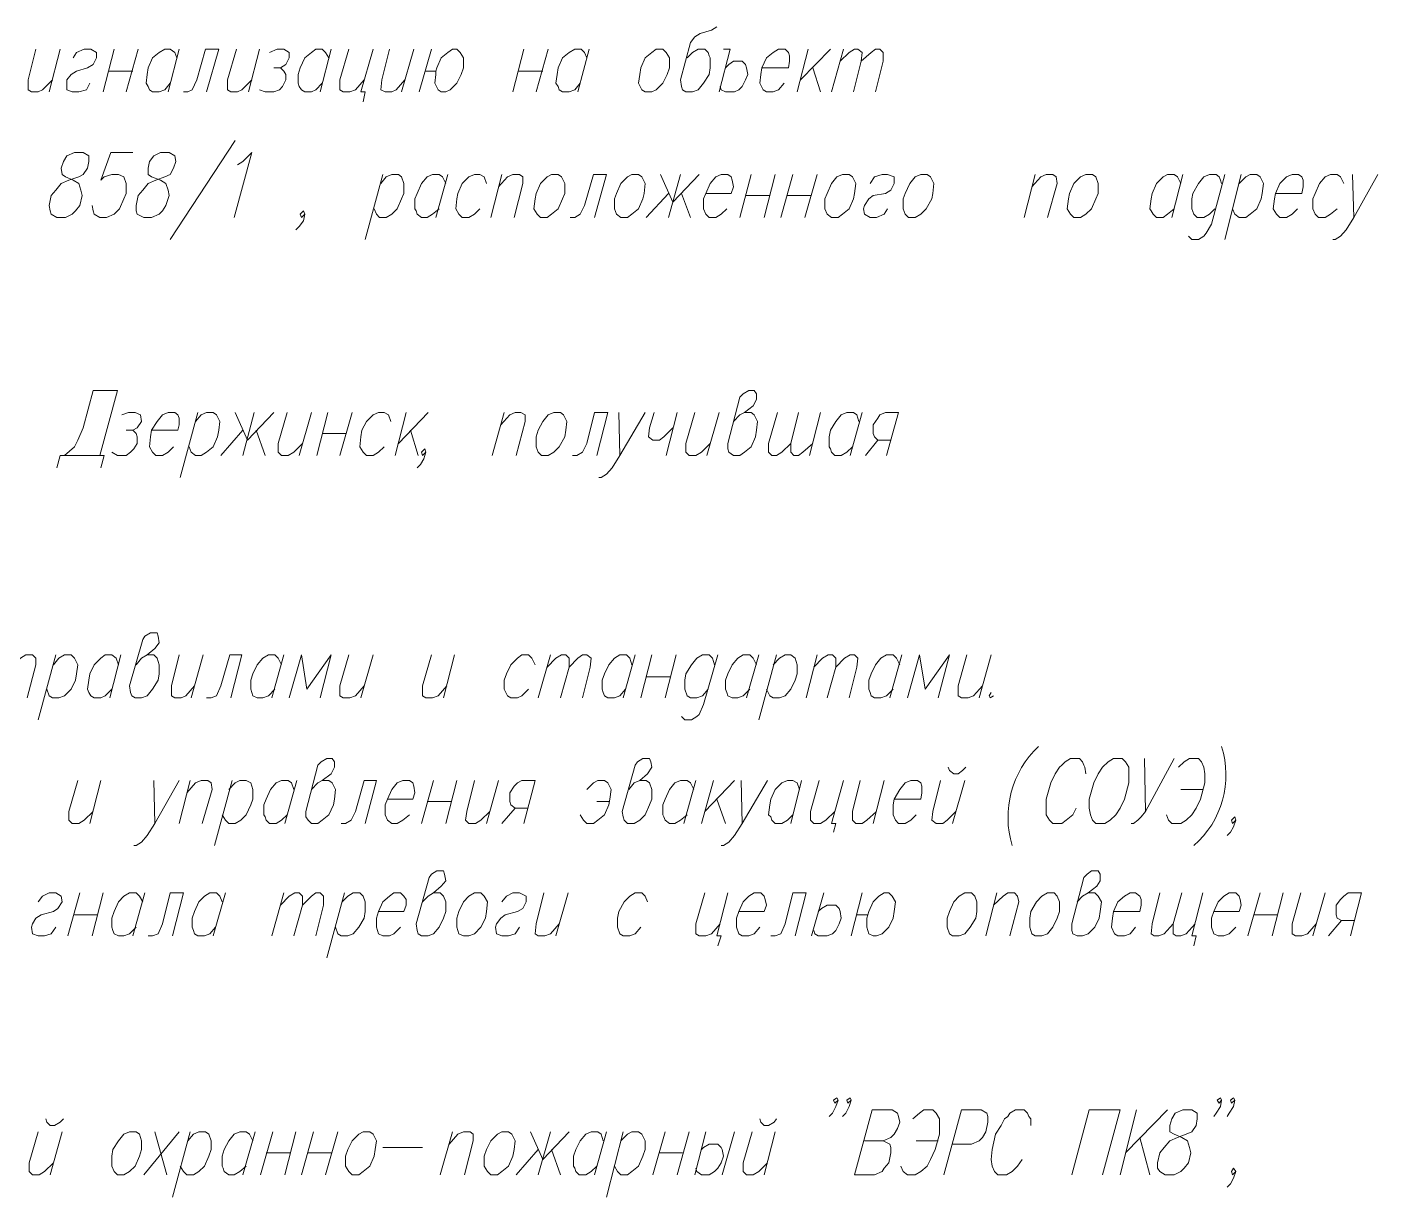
# Model space of a CAD drawing. Header units: millimetres. Extents: x 2185 to 4647, y 1259 to 2456.
# Drawn here: x 4070.16 to 4096.11, y 2384.7 to 2407.18 of the extents above; entities that cross this region are included whole.
import ezdxf

# ---------------------------------------------------------------- set-up
doc = ezdxf.new("R2010")
doc.units = ezdxf.units.MM
doc.layers.add('PDF _текст', color=7, linetype='Continuous')

msp = doc.modelspace()

# ---------------------------------------------------------------- linework, layer by layer
at = {"layer": 'PDF _текст', "lineweight": 20}
for points in [[(4083.409, 2407.178), (4083.304, 2407.114), (4083.092, 2407.051), (4082.986, 2406.987), (4082.901, 2406.881), (4082.711, 2406.162), (4082.732, 2406.035), (4082.753, 2405.971), (4082.817, 2405.929), (4082.944, 2405.929), (4083.05, 2405.971), (4083.155, 2406.098), (4083.261, 2406.267), (4083.282, 2406.394), (4083.282, 2406.585), (4083.261, 2406.627), (4083.24, 2406.691), (4083.177, 2406.754), (4083.05, 2406.754), (4082.944, 2406.691), (4082.838, 2406.585)], [(4070.328, 2406.754), (4070.179, 2406.162), (4070.179, 2405.971), (4070.243, 2405.929), (4070.37, 2405.929), (4070.455, 2405.971), (4070.645, 2406.162)], [(4070.793, 2406.754), (4070.582, 2405.929)], [(4071.047, 2406.585), (4071.111, 2406.691), (4071.259, 2406.754), (4071.386, 2406.754), (4071.492, 2406.691), (4071.492, 2406.585), (4071.428, 2406.458), (4071.323, 2406.394), (4071.111, 2406.331), (4071.005, 2406.267), (4070.92, 2406.162), (4070.92, 2406.098), (4070.92, 2405.971), (4071.026, 2405.929), (4071.153, 2405.929), (4071.301, 2405.971), (4071.365, 2406.098)], [(4071.831, 2406.754), (4071.619, 2405.929)], [(4072.296, 2406.754), (4072.063, 2405.929)], [(4072.91, 2406.098), (4072.804, 2405.971), (4072.698, 2405.929), (4072.571, 2405.929), (4072.508, 2405.971), (4072.487, 2406.035), (4072.444, 2406.098), (4072.466, 2406.267), (4072.487, 2406.394), (4072.571, 2406.585), (4072.698, 2406.691), (4072.804, 2406.754), (4072.91, 2406.754), (4072.995, 2406.691), (4073.037, 2406.585)], [(4073.079, 2406.754), (4072.868, 2405.929)], [(4073.609, 2405.929), (4073.841, 2406.754), (4073.587, 2406.754), (4073.418, 2406.162), (4073.333, 2405.971), (4073.249, 2405.929), (4073.164, 2405.929)], [(4074.18, 2406.754), (4074.011, 2406.162), (4074.011, 2405.971), (4074.074, 2405.929), (4074.201, 2405.929), (4074.286, 2405.971), (4074.477, 2406.162)], [(4074.625, 2406.754), (4074.413, 2405.929)], [(4074.815, 2406.691), (4074.963, 2406.754), (4075.09, 2406.754), (4075.196, 2406.691), (4075.196, 2406.585), (4075.133, 2406.458), (4075.027, 2406.394), (4074.9, 2406.394)], [(4075.831, 2406.098), (4075.704, 2405.971), (4075.62, 2405.929), (4075.493, 2405.929), (4075.429, 2405.971), (4075.387, 2406.035), (4075.366, 2406.098), (4075.366, 2406.267), (4075.408, 2406.394), (4075.493, 2406.585), (4075.62, 2406.691), (4075.704, 2406.754), (4075.831, 2406.754), (4075.895, 2406.691), (4075.958, 2406.585)], [(4076.001, 2406.754), (4075.789, 2405.929)], [(4076.339, 2406.754), (4076.17, 2406.162), (4076.17, 2405.971), (4076.233, 2405.929), (4076.36, 2405.929), (4076.466, 2405.971), (4076.636, 2406.162)], [(4076.805, 2406.754), (4076.572, 2405.929), (4076.657, 2405.929), (4076.615, 2405.738)], [(4077.123, 2406.754), (4076.974, 2406.162), (4076.953, 2405.971), (4077.038, 2405.929), (4077.165, 2405.929), (4077.25, 2405.971), (4077.419, 2406.162)], [(4077.588, 2406.754), (4077.355, 2405.929)], [(4077.927, 2406.754), (4077.694, 2405.929)], [(4077.8, 2406.331), (4078.012, 2406.331), (4078.033, 2406.394), (4078.117, 2406.585), (4078.244, 2406.691), (4078.329, 2406.754), (4078.414, 2406.754), (4078.477, 2406.691), (4078.541, 2406.585), (4078.541, 2406.394), (4078.498, 2406.267), (4078.414, 2406.098), (4078.287, 2405.971), (4078.202, 2405.929), (4078.117, 2405.929), (4078.054, 2405.971), (4077.99, 2406.098), (4078.012, 2406.267), (4078.012, 2406.331)], [(4079.705, 2406.754), (4079.493, 2405.929)], [(4080.171, 2406.754), (4079.938, 2405.929)], [(4080.785, 2406.098), (4080.679, 2405.971), (4080.573, 2405.929), (4080.446, 2405.929), (4080.382, 2405.971), (4080.361, 2406.035), (4080.319, 2406.098), (4080.34, 2406.267), (4080.361, 2406.394), (4080.446, 2406.585), (4080.573, 2406.691), (4080.679, 2406.754), (4080.806, 2406.754), (4080.869, 2406.691), (4080.912, 2406.585)], [(4080.954, 2406.754), (4080.742, 2405.929)], [(4083.536, 2406.754), (4083.663, 2406.754), (4083.452, 2405.929)], [(4084.277, 2406.394), (4084.785, 2406.394), (4084.807, 2406.521), (4084.807, 2406.627), (4084.785, 2406.691), (4084.722, 2406.754), (4084.595, 2406.754), (4084.489, 2406.691), (4084.362, 2406.585), (4084.277, 2406.394), (4084.256, 2406.267), (4084.235, 2406.098), (4084.298, 2405.971), (4084.362, 2405.929), (4084.489, 2405.929), (4084.595, 2405.971), (4084.701, 2406.098)], [(4085.166, 2406.754), (4084.955, 2405.929)], [(4085.59, 2406.754), (4085.018, 2406.162)], [(4085.844, 2406.754), (4085.611, 2405.929)], [(4085.78, 2406.521), (4085.95, 2406.691), (4086.055, 2406.754), (4086.119, 2406.754), (4086.204, 2406.691), (4086.182, 2406.521), (4086.034, 2405.929)], [(4086.182, 2406.521), (4086.373, 2406.691), (4086.458, 2406.754), (4086.542, 2406.754), (4086.606, 2406.691), (4086.606, 2406.521), (4086.458, 2405.929)], [(4071.725, 2406.331), (4072.19, 2406.331)], [(4075.027, 2406.394), (4075.09, 2406.331), (4075.133, 2406.267), (4075.133, 2406.162), (4075.069, 2406.035), (4075.006, 2405.971), (4074.9, 2405.929), (4074.731, 2405.929), (4074.625, 2405.971)], [(4079.599, 2406.331), (4080.065, 2406.331)], [(4083.579, 2406.394), (4083.642, 2406.458), (4083.727, 2406.521), (4083.854, 2406.521), (4083.896, 2406.521), (4083.96, 2406.458), (4083.981, 2406.394), (4084.002, 2406.267), (4083.96, 2406.162), (4083.896, 2406.035), (4083.833, 2405.971), (4083.748, 2405.929), (4083.579, 2405.929), (4083.494, 2405.971), (4083.473, 2406.035)], [(4085.251, 2406.394), (4085.399, 2405.929)], [(4074.159, 2404.997), (4072.91, 2403.092)], [(4072.19, 2404.765), (4071.767, 2404.765), (4071.577, 2404.235), (4071.64, 2404.299), (4071.788, 2404.341), (4071.915, 2404.341), (4072.021, 2404.299), (4072.063, 2404.172), (4072.063, 2403.981), (4072.021, 2403.875), (4071.936, 2403.685), (4071.831, 2403.579), (4071.682, 2403.516), (4071.555, 2403.516), (4071.45, 2403.579), (4071.428, 2403.643), (4071.407, 2403.748)], [(4074.201, 2404.532), (4074.307, 2404.595), (4074.477, 2404.765), (4074.138, 2403.516)], [(4076.996, 2404.341), (4076.657, 2403.092)], [(4076.953, 2404.172), (4077.059, 2404.299), (4077.165, 2404.341), (4077.292, 2404.341), (4077.355, 2404.299), (4077.398, 2404.172), (4077.398, 2403.981), (4077.355, 2403.875), (4077.271, 2403.685), (4077.165, 2403.579), (4077.059, 2403.516), (4076.932, 2403.516), (4076.869, 2403.579), (4076.826, 2403.685)], [(4078.075, 2403.685), (4077.948, 2403.579), (4077.842, 2403.516), (4077.736, 2403.516), (4077.652, 2403.579), (4077.631, 2403.643), (4077.609, 2403.685), (4077.609, 2403.875), (4077.652, 2403.981), (4077.736, 2404.172), (4077.842, 2404.299), (4077.948, 2404.341), (4078.075, 2404.341), (4078.139, 2404.299), (4078.202, 2404.172)], [(4078.244, 2404.341), (4078.012, 2403.516)], [(4078.985, 2404.172), (4078.943, 2404.299), (4078.858, 2404.341), (4078.752, 2404.341), (4078.647, 2404.299), (4078.52, 2404.172), (4078.435, 2403.981), (4078.414, 2403.875), (4078.393, 2403.685), (4078.456, 2403.579), (4078.52, 2403.516), (4078.647, 2403.516), (4078.752, 2403.579), (4078.858, 2403.685)], [(4079.282, 2404.341), (4079.07, 2403.516)], [(4079.218, 2404.108), (4079.388, 2404.299), (4079.493, 2404.341), (4079.62, 2404.341), (4079.684, 2404.299), (4079.684, 2404.172), (4079.515, 2403.516)], [(4081.06, 2403.516), (4081.293, 2404.341), (4081.039, 2404.341), (4080.869, 2403.748), (4080.785, 2403.579), (4080.679, 2403.516), (4080.594, 2403.516)], [(4083.071, 2404.341), (4082.563, 2403.812), (4082.33, 2404.341)], [(4082.711, 2404.341), (4082.478, 2403.516)], [(4083.198, 2403.981), (4083.685, 2403.981), (4083.727, 2404.108), (4083.706, 2404.235), (4083.685, 2404.299), (4083.621, 2404.341), (4083.494, 2404.341), (4083.388, 2404.299), (4083.282, 2404.172), (4083.198, 2403.981), (4083.155, 2403.875), (4083.155, 2403.685), (4083.198, 2403.579), (4083.261, 2403.516), (4083.388, 2403.516), (4083.494, 2403.579), (4083.6, 2403.685)], [(4084.066, 2404.341), (4083.854, 2403.516)], [(4084.531, 2404.341), (4084.32, 2403.516)], [(4084.87, 2404.341), (4084.637, 2403.516)], [(4085.336, 2404.341), (4085.103, 2403.516)], [(4086.352, 2404.172), (4086.436, 2404.299), (4086.585, 2404.341), (4086.69, 2404.341), (4086.817, 2404.299), (4086.817, 2404.172), (4086.754, 2404.045), (4086.648, 2403.981), (4086.415, 2403.939), (4086.331, 2403.875), (4086.246, 2403.748), (4086.225, 2403.685), (4086.246, 2403.579), (4086.352, 2403.516), (4086.479, 2403.516), (4086.627, 2403.579), (4086.69, 2403.685)], [(4089.527, 2404.341), (4089.315, 2403.516)], [(4089.463, 2404.108), (4089.633, 2404.299), (4089.739, 2404.341), (4089.866, 2404.341), (4089.929, 2404.299), (4089.95, 2404.172), (4089.76, 2403.516)], [(4092.194, 2403.685), (4092.067, 2403.579), (4091.982, 2403.516), (4091.855, 2403.516), (4091.792, 2403.579), (4091.75, 2403.643), (4091.728, 2403.685), (4091.75, 2403.875), (4091.771, 2403.981), (4091.855, 2404.172), (4091.982, 2404.299), (4092.067, 2404.341), (4092.194, 2404.341), (4092.258, 2404.299), (4092.321, 2404.172)], [(4092.363, 2404.341), (4092.152, 2403.516)], [(4093.168, 2404.341), (4092.914, 2403.389), (4092.808, 2403.219), (4092.766, 2403.156), (4092.66, 2403.092), (4092.533, 2403.092), (4092.469, 2403.156)], [(4093.104, 2404.172), (4093.083, 2404.235), (4093.062, 2404.299), (4092.999, 2404.341), (4092.872, 2404.341), (4092.766, 2404.299), (4092.66, 2404.172), (4092.554, 2403.981), (4092.533, 2403.875), (4092.533, 2403.685), (4092.575, 2403.579), (4092.639, 2403.516), (4092.766, 2403.516), (4092.872, 2403.579), (4092.977, 2403.685)], [(4093.485, 2404.341), (4093.168, 2403.092)], [(4093.443, 2404.172), (4093.57, 2404.299), (4093.655, 2404.341), (4093.782, 2404.341), (4093.845, 2404.299), (4093.909, 2404.172), (4093.888, 2403.981), (4093.866, 2403.875), (4093.782, 2403.685), (4093.655, 2403.579), (4093.57, 2403.516), (4093.443, 2403.516), (4093.358, 2403.579), (4093.316, 2403.685)], [(4094.142, 2403.981), (4094.65, 2403.981), (4094.671, 2404.108), (4094.671, 2404.235), (4094.65, 2404.299), (4094.586, 2404.341), (4094.459, 2404.341), (4094.353, 2404.299), (4094.226, 2404.172), (4094.142, 2403.981), (4094.12, 2403.875), (4094.099, 2403.685), (4094.163, 2403.579), (4094.226, 2403.516), (4094.353, 2403.516), (4094.459, 2403.579), (4094.565, 2403.685)], [(4095.454, 2404.172), (4095.391, 2404.299), (4095.327, 2404.341), (4095.2, 2404.341), (4095.094, 2404.299), (4094.988, 2404.172), (4094.904, 2403.981), (4094.861, 2403.875), (4094.861, 2403.685), (4094.904, 2403.579), (4094.967, 2403.516), (4095.094, 2403.516), (4095.2, 2403.579), (4095.327, 2403.685)], [(4095.623, 2404.341), (4095.645, 2403.516), (4096.11, 2404.341)], [(4082.055, 2403.516), (4082.478, 2403.981)], [(4082.732, 2403.981), (4082.901, 2403.516)], [(4083.96, 2403.939), (4084.425, 2403.939)], [(4084.764, 2403.939), (4085.209, 2403.939)], [(4075.493, 2403.579), (4075.429, 2403.516), (4075.408, 2403.579), (4075.471, 2403.643), (4075.493, 2403.579), (4075.471, 2403.452), (4075.387, 2403.346), (4075.323, 2403.283)], [(4095.645, 2403.516), (4095.496, 2403.283), (4095.391, 2403.156), (4095.285, 2403.092), (4095.242, 2403.092)], [(4070.878, 2398.943), (4071.068, 2399.113), (4071.132, 2399.24), (4071.238, 2399.473), (4071.428, 2400.192), (4071.894, 2400.192), (4071.555, 2398.943)], [(4083.727, 2399.6), (4083.854, 2399.727), (4083.939, 2399.769), (4084.108, 2399.896), (4084.171, 2400.023), (4084.171, 2400.129), (4084.129, 2400.192), (4084.023, 2400.192), (4083.917, 2400.129), (4083.854, 2400.065), (4083.621, 2399.176), (4083.621, 2399.07), (4083.642, 2399.007), (4083.727, 2398.943), (4083.854, 2398.943), (4083.939, 2399.007), (4084.066, 2399.113), (4084.15, 2399.303), (4084.171, 2399.43), (4084.193, 2399.6), (4084.129, 2399.727), (4084.066, 2399.769), (4083.939, 2399.769)], [(4071.979, 2399.727), (4072.106, 2399.769), (4072.233, 2399.769), (4072.339, 2399.727), (4072.36, 2399.6), (4072.275, 2399.473), (4072.19, 2399.43), (4072.063, 2399.43)], [(4072.55, 2399.43), (4073.058, 2399.43), (4073.079, 2399.536), (4073.079, 2399.663), (4073.058, 2399.727), (4072.995, 2399.769), (4072.868, 2399.769), (4072.762, 2399.727), (4072.656, 2399.6), (4072.55, 2399.43), (4072.529, 2399.303), (4072.508, 2399.113), (4072.571, 2399.007), (4072.635, 2398.943), (4072.762, 2398.943), (4072.868, 2399.007), (4072.974, 2399.113)], [(4073.439, 2399.769), (4073.101, 2398.52)], [(4073.397, 2399.6), (4073.503, 2399.727), (4073.609, 2399.769), (4073.736, 2399.769), (4073.799, 2399.727), (4073.863, 2399.6), (4073.841, 2399.43), (4073.82, 2399.303), (4073.736, 2399.113), (4073.609, 2399.007), (4073.503, 2398.943), (4073.397, 2398.943), (4073.312, 2399.007), (4073.27, 2399.113)], [(4074.9, 2399.769), (4074.392, 2399.24), (4074.159, 2399.769)], [(4074.519, 2399.769), (4074.307, 2398.943)], [(4075.154, 2399.769), (4074.985, 2399.176), (4074.985, 2399.007), (4075.048, 2398.943), (4075.175, 2398.943), (4075.281, 2399.007), (4075.45, 2399.176)], [(4075.62, 2399.769), (4075.387, 2398.943)], [(4075.937, 2399.769), (4075.725, 2398.943)], [(4076.403, 2399.769), (4076.17, 2398.943)], [(4077.144, 2399.6), (4077.101, 2399.727), (4077.017, 2399.769), (4076.911, 2399.769), (4076.805, 2399.727), (4076.678, 2399.6), (4076.593, 2399.43), (4076.572, 2399.303), (4076.551, 2399.113), (4076.615, 2399.007), (4076.678, 2398.943), (4076.805, 2398.943), (4076.911, 2399.007), (4077.017, 2399.113)], [(4077.44, 2399.769), (4077.228, 2398.943)], [(4077.863, 2399.769), (4077.292, 2399.176)], [(4079.324, 2399.769), (4079.091, 2398.943)], [(4079.261, 2399.536), (4079.43, 2399.727), (4079.536, 2399.769), (4079.642, 2399.769), (4079.726, 2399.727), (4079.726, 2399.6), (4079.557, 2398.943)], [(4081.102, 2398.943), (4081.314, 2399.769), (4081.06, 2399.769), (4080.912, 2399.176), (4080.827, 2399.007), (4080.721, 2398.943), (4080.636, 2398.943)], [(4081.525, 2399.769), (4081.547, 2398.943), (4082.034, 2399.769)], [(4082.203, 2399.769), (4082.118, 2399.473), (4082.097, 2399.303), (4082.182, 2399.24), (4082.309, 2399.24), (4082.393, 2399.303), (4082.563, 2399.473)], [(4082.647, 2399.769), (4082.436, 2398.943)], [(4082.986, 2399.769), (4082.817, 2399.176), (4082.817, 2399.007), (4082.88, 2398.943), (4083.007, 2398.943), (4083.113, 2399.007), (4083.282, 2399.176)], [(4083.452, 2399.769), (4083.219, 2398.943)], [(4084.828, 2399.176), (4084.658, 2399.007), (4084.553, 2398.943), (4084.468, 2398.943), (4084.404, 2399.007), (4084.404, 2399.176), (4084.574, 2399.769)], [(4085.251, 2399.176), (4085.061, 2399.007), (4084.976, 2398.943), (4084.891, 2398.943), (4084.828, 2399.007), (4084.828, 2399.176), (4084.976, 2399.769)], [(4085.188, 2398.943), (4085.399, 2399.769)], [(4086.013, 2399.113), (4085.907, 2399.007), (4085.801, 2398.943), (4085.674, 2398.943), (4085.611, 2399.007), (4085.59, 2399.07), (4085.569, 2399.113), (4085.569, 2399.303), (4085.59, 2399.43), (4085.696, 2399.6), (4085.801, 2399.727), (4085.907, 2399.769), (4086.034, 2399.769), (4086.098, 2399.727), (4086.14, 2399.6)], [(4086.204, 2399.769), (4085.971, 2398.943)], [(4086.669, 2398.943), (4086.902, 2399.769), (4086.648, 2399.769), (4086.542, 2399.727), (4086.5, 2399.663), (4086.415, 2399.536), (4086.415, 2399.473), (4086.415, 2399.367), (4086.436, 2399.303), (4086.5, 2399.24), (4086.754, 2399.24)], [(4072.19, 2399.43), (4072.254, 2399.367), (4072.275, 2399.303), (4072.275, 2399.176), (4072.212, 2399.07), (4072.148, 2399.007), (4072.063, 2398.943), (4071.894, 2398.943), (4071.788, 2399.007)], [(4073.884, 2398.943), (4074.307, 2399.43)], [(4074.561, 2399.43), (4074.731, 2398.943)], [(4075.831, 2399.367), (4076.297, 2399.367)], [(4077.525, 2399.43), (4077.673, 2398.943)], [(4077.821, 2399.007), (4077.758, 2398.943), (4077.736, 2399.007), (4077.8, 2399.07), (4077.821, 2399.007), (4077.779, 2398.88), (4077.715, 2398.774), (4077.652, 2398.71)], [(4086.267, 2398.943), (4086.5, 2399.24)], [(4071.577, 2398.71), (4071.64, 2398.943), (4070.793, 2398.943), (4070.73, 2398.71)], [(4081.547, 2398.943), (4081.398, 2398.71), (4081.293, 2398.583), (4081.187, 2398.52), (4081.144, 2398.52)], [(4072.254, 2394.921), (4072.36, 2395.048), (4072.466, 2395.112), (4072.614, 2395.239), (4072.698, 2395.345), (4072.677, 2395.472), (4072.656, 2395.535), (4072.529, 2395.535), (4072.423, 2395.472), (4072.381, 2395.408), (4072.127, 2394.519), (4072.148, 2394.392), (4072.169, 2394.329), (4072.233, 2394.286), (4072.36, 2394.286), (4072.466, 2394.329), (4072.571, 2394.456), (4072.677, 2394.625), (4072.698, 2394.752), (4072.698, 2394.921), (4072.656, 2395.048), (4072.593, 2395.112), (4072.466, 2395.112)], [(4069.862, 2394.879), (4070.031, 2395.048), (4070.137, 2395.112), (4070.264, 2395.112), (4070.328, 2395.048), (4070.328, 2394.921), (4070.158, 2394.286)], [(4070.709, 2395.112), (4070.37, 2393.863)], [(4070.666, 2394.921), (4070.772, 2395.048), (4070.878, 2395.112), (4071.005, 2395.112), (4071.068, 2395.048), (4071.132, 2394.921), (4071.111, 2394.752), (4071.09, 2394.625), (4071.005, 2394.456), (4070.878, 2394.329), (4070.772, 2394.286), (4070.645, 2394.286), (4070.582, 2394.329), (4070.539, 2394.456)], [(4071.788, 2394.456), (4071.661, 2394.329), (4071.577, 2394.286), (4071.45, 2394.286), (4071.386, 2394.329), (4071.344, 2394.392), (4071.323, 2394.456), (4071.344, 2394.625), (4071.365, 2394.752), (4071.45, 2394.921), (4071.577, 2395.048), (4071.661, 2395.112), (4071.788, 2395.112), (4071.873, 2395.048), (4071.915, 2394.921)], [(4071.958, 2395.112), (4071.746, 2394.286)], [(4073.079, 2395.112), (4072.931, 2394.519), (4072.931, 2394.329), (4072.995, 2394.286), (4073.122, 2394.286), (4073.206, 2394.329), (4073.376, 2394.519)], [(4073.545, 2395.112), (4073.312, 2394.286)], [(4074.074, 2394.286), (4074.286, 2395.112), (4074.053, 2395.112), (4073.884, 2394.519), (4073.799, 2394.329), (4073.693, 2394.286), (4073.609, 2394.286)], [(4074.921, 2394.456), (4074.794, 2394.329), (4074.688, 2394.286), (4074.582, 2394.286), (4074.498, 2394.329), (4074.477, 2394.392), (4074.455, 2394.456), (4074.455, 2394.625), (4074.498, 2394.752), (4074.582, 2394.921), (4074.688, 2395.048), (4074.794, 2395.112), (4074.921, 2395.112), (4074.985, 2395.048), (4075.048, 2394.921)], [(4075.09, 2395.112), (4074.858, 2394.286)], [(4075.789, 2394.286), (4076.001, 2395.112), (4075.535, 2394.456), (4075.429, 2395.112), (4075.196, 2394.286)], [(4076.339, 2395.112), (4076.17, 2394.519), (4076.17, 2394.329), (4076.233, 2394.286), (4076.36, 2394.286), (4076.466, 2394.329), (4076.636, 2394.519)], [(4076.805, 2395.112), (4076.572, 2394.286)], [(4077.927, 2395.112), (4077.758, 2394.519), (4077.758, 2394.329), (4077.821, 2394.286), (4077.948, 2394.286), (4078.054, 2394.329), (4078.223, 2394.519)], [(4078.371, 2395.112), (4078.16, 2394.286)], [(4079.917, 2394.921), (4079.853, 2395.048), (4079.79, 2395.112), (4079.663, 2395.112), (4079.578, 2395.048), (4079.451, 2394.921), (4079.366, 2394.752), (4079.324, 2394.625), (4079.324, 2394.456), (4079.388, 2394.329), (4079.451, 2394.286), (4079.578, 2394.286), (4079.663, 2394.329), (4079.79, 2394.456)], [(4080.213, 2395.112), (4079.98, 2394.286)], [(4080.15, 2394.879), (4080.319, 2395.048), (4080.425, 2395.112), (4080.509, 2395.112), (4080.573, 2395.048), (4080.573, 2394.879), (4080.404, 2394.286)], [(4080.573, 2394.879), (4080.742, 2395.048), (4080.827, 2395.112), (4080.912, 2395.112), (4080.996, 2395.048), (4080.975, 2394.879), (4080.827, 2394.286)], [(4081.652, 2394.456), (4081.547, 2394.329), (4081.441, 2394.286), (4081.314, 2394.286), (4081.25, 2394.329), (4081.229, 2394.392), (4081.208, 2394.456), (4081.208, 2394.625), (4081.25, 2394.752), (4081.335, 2394.921), (4081.441, 2395.048), (4081.547, 2395.112), (4081.674, 2395.112), (4081.737, 2395.048), (4081.779, 2394.921)], [(4081.843, 2395.112), (4081.61, 2394.286)], [(4082.161, 2395.112), (4081.949, 2394.286)], [(4082.626, 2395.112), (4082.415, 2394.286)], [(4083.431, 2395.112), (4083.155, 2394.159), (4083.071, 2393.969), (4083.028, 2393.927), (4082.923, 2393.863), (4082.796, 2393.863), (4082.732, 2393.927)], [(4083.367, 2394.921), (4083.346, 2394.985), (4083.325, 2395.048), (4083.261, 2395.112), (4083.134, 2395.112), (4083.028, 2395.048), (4082.923, 2394.921), (4082.817, 2394.752), (4082.796, 2394.625), (4082.796, 2394.456), (4082.838, 2394.329), (4082.901, 2394.286), (4083.028, 2394.286), (4083.134, 2394.329), (4083.24, 2394.456)], [(4084.044, 2394.456), (4083.917, 2394.329), (4083.812, 2394.286), (4083.706, 2394.286), (4083.621, 2394.329), (4083.6, 2394.392), (4083.579, 2394.456), (4083.579, 2394.625), (4083.621, 2394.752), (4083.706, 2394.921), (4083.812, 2395.048), (4083.917, 2395.112), (4084.044, 2395.112), (4084.108, 2395.048), (4084.171, 2394.921)], [(4084.214, 2395.112), (4083.981, 2394.286)], [(4084.553, 2395.112), (4084.214, 2393.863)], [(4084.489, 2394.921), (4084.616, 2395.048), (4084.722, 2395.112), (4084.828, 2395.112), (4084.912, 2395.048), (4084.955, 2394.921), (4084.955, 2394.752), (4084.912, 2394.625), (4084.828, 2394.456), (4084.722, 2394.329), (4084.616, 2394.286), (4084.489, 2394.286), (4084.425, 2394.329), (4084.362, 2394.456)], [(4085.336, 2395.112), (4085.124, 2394.286)], [(4085.272, 2394.879), (4085.442, 2395.048), (4085.547, 2395.112), (4085.632, 2395.112), (4085.696, 2395.048), (4085.696, 2394.879), (4085.526, 2394.286)], [(4085.696, 2394.879), (4085.865, 2395.048), (4085.971, 2395.112), (4086.055, 2395.112), (4086.119, 2395.048), (4086.098, 2394.879), (4085.95, 2394.286)], [(4086.796, 2394.456), (4086.669, 2394.329), (4086.563, 2394.286), (4086.436, 2394.286), (4086.373, 2394.329), (4086.352, 2394.392), (4086.331, 2394.456), (4086.331, 2394.625), (4086.373, 2394.752), (4086.458, 2394.921), (4086.563, 2395.048), (4086.669, 2395.112), (4086.796, 2395.112), (4086.86, 2395.048), (4086.923, 2394.921)], [(4086.966, 2395.112), (4086.733, 2394.286)], [(4087.664, 2394.286), (4087.876, 2395.112), (4087.41, 2394.456), (4087.304, 2395.112), (4087.071, 2394.286)], [(4088.215, 2395.112), (4088.045, 2394.519), (4088.045, 2394.329), (4088.109, 2394.286), (4088.236, 2394.286), (4088.342, 2394.329), (4088.511, 2394.519)], [(4088.68, 2395.112), (4088.447, 2394.286)], [(4082.055, 2394.689), (4082.52, 2394.689)], [(4088.68, 2394.392), (4088.638, 2394.329), (4088.659, 2394.286), (4088.723, 2394.329)], [(4075.62, 2392.529), (4075.747, 2392.656), (4075.831, 2392.699), (4076.001, 2392.826), (4076.064, 2392.953), (4076.064, 2393.059), (4076.022, 2393.122), (4075.916, 2393.122), (4075.81, 2393.059), (4075.747, 2392.995), (4075.514, 2392.106), (4075.514, 2392), (4075.556, 2391.937), (4075.62, 2391.873), (4075.747, 2391.873), (4075.831, 2391.937), (4075.958, 2392.043), (4076.043, 2392.233), (4076.064, 2392.339), (4076.085, 2392.529), (4076.022, 2392.656), (4075.958, 2392.699), (4075.831, 2392.699)], [(4081.716, 2392.529), (4081.822, 2392.656), (4081.928, 2392.699), (4082.076, 2392.826), (4082.161, 2392.953), (4082.139, 2393.059), (4082.118, 2393.122), (4081.991, 2393.122), (4081.885, 2393.059), (4081.843, 2392.995), (4081.589, 2392.106), (4081.61, 2392), (4081.631, 2391.937), (4081.695, 2391.873), (4081.822, 2391.873), (4081.928, 2391.937), (4082.034, 2392.043), (4082.118, 2392.233), (4082.161, 2392.339), (4082.161, 2392.529), (4082.118, 2392.656), (4082.055, 2392.699), (4081.928, 2392.699)], [(4090.501, 2392.826), (4090.48, 2392.953), (4090.458, 2392.995), (4090.437, 2393.059), (4090.374, 2393.122), (4090.204, 2393.122), (4090.099, 2393.059), (4090.035, 2392.995), (4089.993, 2392.953), (4089.908, 2392.826), (4089.823, 2392.656), (4089.739, 2392.339), (4089.739, 2392.17), (4089.739, 2392.043), (4089.802, 2391.937), (4089.866, 2391.873), (4090.035, 2391.873), (4090.12, 2391.937), (4090.247, 2392.043), (4090.31, 2392.17)], [(4092.194, 2393.122), (4091.644, 2392.106), (4091.559, 2392), (4091.496, 2391.937), (4091.411, 2391.873), (4091.369, 2391.873)], [(4091.623, 2393.122), (4091.644, 2392.106)], [(4092.279, 2392.953), (4092.385, 2393.059), (4092.491, 2393.122), (4092.66, 2393.122), (4092.723, 2393.059), (4092.766, 2392.953), (4092.787, 2392.826), (4092.787, 2392.656), (4092.702, 2392.339), (4092.618, 2392.17), (4092.533, 2392.043), (4092.427, 2391.937), (4092.321, 2391.873), (4092.152, 2391.873), (4092.088, 2391.937), (4092.046, 2392.043)], [(4087.855, 2392.953), (4087.876, 2392.889), (4087.961, 2392.826), (4088.045, 2392.826), (4088.13, 2392.889), (4088.193, 2392.953)], [(4071.132, 2392.699), (4070.963, 2392.106), (4070.963, 2391.937), (4071.026, 2391.873), (4071.153, 2391.873), (4071.259, 2391.937), (4071.428, 2392.106)], [(4071.577, 2392.699), (4071.365, 2391.873)], [(4072.593, 2392.699), (4072.614, 2391.873), (4073.079, 2392.699)], [(4073.291, 2392.699), (4073.079, 2391.873)], [(4073.228, 2392.466), (4073.397, 2392.656), (4073.503, 2392.699), (4073.63, 2392.699), (4073.693, 2392.656), (4073.714, 2392.529), (4073.524, 2391.873)], [(4074.096, 2392.699), (4073.757, 2391.45)], [(4074.032, 2392.529), (4074.159, 2392.656), (4074.244, 2392.699), (4074.371, 2392.699), (4074.455, 2392.656), (4074.498, 2392.529), (4074.498, 2392.339), (4074.455, 2392.233), (4074.371, 2392.043), (4074.265, 2391.937), (4074.159, 2391.873), (4074.032, 2391.873), (4073.969, 2391.937), (4073.905, 2392.043)], [(4075.154, 2392.043), (4075.048, 2391.937), (4074.942, 2391.873), (4074.815, 2391.873), (4074.752, 2391.937), (4074.731, 2392), (4074.709, 2392.043), (4074.709, 2392.233), (4074.752, 2392.339), (4074.836, 2392.529), (4074.942, 2392.656), (4075.048, 2392.699), (4075.175, 2392.699), (4075.239, 2392.656), (4075.281, 2392.529)], [(4075.344, 2392.699), (4075.112, 2391.873)], [(4076.657, 2391.873), (4076.869, 2392.699), (4076.636, 2392.699), (4076.466, 2392.106), (4076.382, 2391.937), (4076.276, 2391.873), (4076.191, 2391.873)], [(4077.08, 2392.339), (4077.567, 2392.339), (4077.609, 2392.466), (4077.588, 2392.593), (4077.567, 2392.656), (4077.504, 2392.699), (4077.377, 2392.699), (4077.271, 2392.656), (4077.165, 2392.529), (4077.08, 2392.339), (4077.038, 2392.233), (4077.038, 2392.043), (4077.08, 2391.937), (4077.165, 2391.873), (4077.271, 2391.873), (4077.377, 2391.937), (4077.504, 2392.043)], [(4077.969, 2392.699), (4077.736, 2391.873)], [(4078.414, 2392.699), (4078.202, 2391.873)], [(4078.752, 2392.699), (4078.604, 2392.106), (4078.583, 2391.937), (4078.647, 2391.873), (4078.774, 2391.873), (4078.879, 2391.937), (4079.049, 2392.106)], [(4079.218, 2392.699), (4078.985, 2391.873)], [(4079.705, 2391.873), (4079.917, 2392.699), (4079.663, 2392.699), (4079.578, 2392.656), (4079.515, 2392.593), (4079.43, 2392.466), (4079.43, 2392.402), (4079.43, 2392.297), (4079.451, 2392.233), (4079.536, 2392.17), (4079.769, 2392.17)], [(4080.912, 2392.529), (4081.039, 2392.656), (4081.123, 2392.699), (4081.25, 2392.699), (4081.314, 2392.656), (4081.377, 2392.529), (4081.356, 2392.339), (4081.335, 2392.233), (4081.25, 2392.043), (4081.123, 2391.937), (4081.039, 2391.873), (4080.912, 2391.873), (4080.848, 2391.937), (4080.785, 2392.043)], [(4082.838, 2392.043), (4082.711, 2391.937), (4082.605, 2391.873), (4082.499, 2391.873), (4082.415, 2391.937), (4082.393, 2392), (4082.372, 2392.043), (4082.372, 2392.233), (4082.415, 2392.339), (4082.499, 2392.529), (4082.605, 2392.656), (4082.711, 2392.699), (4082.838, 2392.699), (4082.901, 2392.656), (4082.965, 2392.529)], [(4083.007, 2392.699), (4082.774, 2391.873)], [(4083.346, 2392.699), (4083.113, 2391.873)], [(4083.748, 2392.699), (4083.177, 2392.106)], [(4083.875, 2392.699), (4083.896, 2391.873), (4084.383, 2392.699)], [(4084.87, 2392.043), (4084.764, 2391.937), (4084.658, 2391.873), (4084.531, 2391.873), (4084.468, 2391.937), (4084.447, 2392), (4084.404, 2392.043), (4084.425, 2392.233), (4084.447, 2392.339), (4084.531, 2392.529), (4084.658, 2392.656), (4084.764, 2392.699), (4084.87, 2392.699), (4084.955, 2392.656), (4084.997, 2392.529)], [(4085.039, 2392.699), (4084.828, 2391.873)], [(4085.378, 2392.699), (4085.209, 2392.106), (4085.209, 2391.937), (4085.272, 2391.873), (4085.399, 2391.873), (4085.505, 2391.937), (4085.674, 2392.106)], [(4085.844, 2392.699), (4085.611, 2391.873), (4085.696, 2391.873), (4085.653, 2391.704)], [(4086.161, 2392.699), (4086.013, 2392.106), (4086.013, 2391.937), (4086.077, 2391.873), (4086.204, 2391.873), (4086.288, 2391.937), (4086.479, 2392.106)], [(4086.627, 2392.699), (4086.415, 2391.873)], [(4086.817, 2392.339), (4087.326, 2392.339), (4087.347, 2392.466), (4087.347, 2392.593), (4087.326, 2392.656), (4087.262, 2392.699), (4087.135, 2392.699), (4087.029, 2392.656), (4086.923, 2392.529), (4086.817, 2392.339), (4086.796, 2392.233), (4086.796, 2392.043), (4086.839, 2391.937), (4086.902, 2391.873), (4087.029, 2391.873), (4087.135, 2391.937), (4087.241, 2392.043)], [(4087.707, 2392.699), (4087.558, 2392.106), (4087.537, 2391.937), (4087.622, 2391.873), (4087.749, 2391.873), (4087.834, 2391.937), (4088.003, 2392.106)], [(4088.172, 2392.699), (4087.939, 2391.873)], [(4092.321, 2392.529), (4092.745, 2392.529)], [(4077.842, 2392.297), (4078.308, 2392.297)], [(4081.356, 2392.297), (4081.102, 2392.297)], [(4083.409, 2392.339), (4083.579, 2391.873)], [(4079.282, 2391.873), (4079.536, 2392.17)], [(4093.38, 2391.937), (4093.316, 2391.873), (4093.295, 2391.937), (4093.358, 2392), (4093.38, 2391.937), (4093.337, 2391.81), (4093.274, 2391.704), (4093.21, 2391.64)], [(4072.614, 2391.873), (4072.466, 2391.64), (4072.36, 2391.513), (4072.254, 2391.45), (4072.212, 2391.45)], [(4083.896, 2391.873), (4083.748, 2391.64), (4083.642, 2391.513), (4083.536, 2391.45), (4083.494, 2391.45)], [(4077.758, 2390.37), (4077.863, 2390.476), (4077.969, 2390.54), (4078.117, 2390.667), (4078.202, 2390.772), (4078.181, 2390.899), (4078.16, 2390.963), (4078.033, 2390.963), (4077.927, 2390.899), (4077.885, 2390.836), (4077.631, 2389.947), (4077.652, 2389.82), (4077.673, 2389.756), (4077.736, 2389.714), (4077.863, 2389.714), (4077.969, 2389.756), (4078.075, 2389.883), (4078.16, 2390.053), (4078.202, 2390.18), (4078.202, 2390.37), (4078.16, 2390.476), (4078.096, 2390.54), (4077.969, 2390.54)], [(4090.331, 2390.37), (4090.437, 2390.476), (4090.543, 2390.54), (4090.712, 2390.667), (4090.776, 2390.772), (4090.776, 2390.899), (4090.734, 2390.963), (4090.607, 2390.963), (4090.522, 2390.899), (4090.458, 2390.836), (4090.226, 2389.947), (4090.226, 2389.82), (4090.247, 2389.756), (4090.331, 2389.714), (4090.437, 2389.714), (4090.543, 2389.756), (4090.67, 2389.883), (4090.755, 2390.053), (4090.776, 2390.18), (4090.797, 2390.37), (4090.734, 2390.476), (4090.67, 2390.54), (4090.543, 2390.54)], [(4070.37, 2390.37), (4070.455, 2390.476), (4070.582, 2390.54), (4070.709, 2390.54), (4070.814, 2390.476), (4070.836, 2390.37), (4070.751, 2390.243), (4070.666, 2390.18), (4070.433, 2390.116), (4070.328, 2390.053), (4070.264, 2389.947), (4070.243, 2389.883), (4070.264, 2389.756), (4070.37, 2389.714), (4070.497, 2389.714), (4070.624, 2389.756), (4070.709, 2389.883)], [(4071.174, 2390.54), (4070.941, 2389.714)], [(4071.619, 2390.54), (4071.407, 2389.714)], [(4072.254, 2389.883), (4072.127, 2389.756), (4072.021, 2389.714), (4071.915, 2389.714), (4071.831, 2389.756), (4071.809, 2389.82), (4071.788, 2389.883), (4071.788, 2390.053), (4071.831, 2390.18), (4071.915, 2390.37), (4072.021, 2390.476), (4072.127, 2390.54), (4072.254, 2390.54), (4072.317, 2390.476), (4072.381, 2390.37)], [(4072.423, 2390.54), (4072.19, 2389.714)], [(4072.952, 2389.714), (4073.164, 2390.54), (4072.91, 2390.54), (4072.762, 2389.947), (4072.677, 2389.756), (4072.571, 2389.714), (4072.487, 2389.714)], [(4073.778, 2389.883), (4073.672, 2389.756), (4073.566, 2389.714), (4073.439, 2389.714), (4073.376, 2389.756), (4073.355, 2389.82), (4073.333, 2389.883), (4073.333, 2390.053), (4073.376, 2390.18), (4073.46, 2390.37), (4073.566, 2390.476), (4073.672, 2390.54), (4073.799, 2390.54), (4073.863, 2390.476), (4073.905, 2390.37)], [(4073.969, 2390.54), (4073.736, 2389.714)], [(4075.09, 2390.54), (4074.858, 2389.714)], [(4075.027, 2390.307), (4075.196, 2390.476), (4075.302, 2390.54), (4075.387, 2390.54), (4075.45, 2390.476), (4075.45, 2390.307), (4075.281, 2389.714)], [(4075.45, 2390.307), (4075.62, 2390.476), (4075.704, 2390.54), (4075.789, 2390.54), (4075.852, 2390.476), (4075.852, 2390.307), (4075.704, 2389.714)], [(4076.255, 2390.54), (4075.916, 2389.291)], [(4076.212, 2390.37), (4076.318, 2390.476), (4076.424, 2390.54), (4076.551, 2390.54), (4076.615, 2390.476), (4076.657, 2390.37), (4076.657, 2390.18), (4076.636, 2390.053), (4076.53, 2389.883), (4076.424, 2389.756), (4076.318, 2389.714), (4076.191, 2389.714), (4076.128, 2389.756), (4076.085, 2389.883)], [(4076.911, 2390.18), (4077.398, 2390.18), (4077.44, 2390.307), (4077.44, 2390.413), (4077.398, 2390.476), (4077.334, 2390.54), (4077.207, 2390.54), (4077.123, 2390.476), (4076.996, 2390.37), (4076.911, 2390.18), (4076.869, 2390.053), (4076.869, 2389.883), (4076.911, 2389.756), (4076.996, 2389.714), (4077.123, 2389.714), (4077.207, 2389.756), (4077.334, 2389.883)], [(4079.282, 2390.37), (4079.366, 2390.476), (4079.493, 2390.54), (4079.62, 2390.54), (4079.747, 2390.476), (4079.747, 2390.37), (4079.684, 2390.243), (4079.578, 2390.18), (4079.345, 2390.116), (4079.261, 2390.053), (4079.176, 2389.947), (4079.155, 2389.883), (4079.176, 2389.756), (4079.282, 2389.714), (4079.409, 2389.714), (4079.536, 2389.756), (4079.62, 2389.883)], [(4080.086, 2390.54), (4079.938, 2389.947), (4079.917, 2389.756), (4079.98, 2389.714), (4080.107, 2389.714), (4080.213, 2389.756), (4080.382, 2389.947)], [(4080.552, 2390.54), (4080.319, 2389.714)], [(4082.076, 2390.37), (4082.034, 2390.476), (4081.97, 2390.54), (4081.843, 2390.54), (4081.737, 2390.476), (4081.631, 2390.37), (4081.525, 2390.18), (4081.504, 2390.053), (4081.504, 2389.883), (4081.547, 2389.756), (4081.61, 2389.714), (4081.737, 2389.714), (4081.843, 2389.756), (4081.949, 2389.883)], [(4083.177, 2390.54), (4083.007, 2389.947), (4083.007, 2389.756), (4083.071, 2389.714), (4083.198, 2389.714), (4083.304, 2389.756), (4083.473, 2389.947)], [(4083.621, 2390.54), (4083.409, 2389.714), (4083.494, 2389.714), (4083.431, 2389.524)], [(4083.833, 2390.18), (4084.32, 2390.18), (4084.362, 2390.307), (4084.341, 2390.413), (4084.32, 2390.476), (4084.256, 2390.54), (4084.129, 2390.54), (4084.023, 2390.476), (4083.917, 2390.37), (4083.833, 2390.18), (4083.79, 2390.053), (4083.79, 2389.883), (4083.833, 2389.756), (4083.896, 2389.714), (4084.023, 2389.714), (4084.129, 2389.756), (4084.235, 2389.883)], [(4084.912, 2389.714), (4085.124, 2390.54), (4084.87, 2390.54), (4084.722, 2389.947), (4084.637, 2389.756), (4084.531, 2389.714), (4084.447, 2389.714)], [(4085.463, 2390.54), (4085.23, 2389.714)], [(4086.204, 2390.54), (4085.992, 2389.714)], [(4086.098, 2390.116), (4086.309, 2390.116), (4086.331, 2390.18), (4086.415, 2390.37), (4086.521, 2390.476), (4086.627, 2390.54), (4086.712, 2390.54), (4086.775, 2390.476), (4086.839, 2390.37), (4086.817, 2390.18), (4086.796, 2390.053), (4086.712, 2389.883), (4086.585, 2389.756), (4086.479, 2389.714), (4086.415, 2389.714), (4086.331, 2389.756), (4086.288, 2389.883), (4086.288, 2390.053), (4086.309, 2390.116)], [(4088.786, 2390.54), (4088.574, 2389.714)], [(4088.723, 2390.307), (4088.913, 2390.476), (4088.998, 2390.54), (4089.125, 2390.54), (4089.188, 2390.476), (4089.209, 2390.37), (4089.04, 2389.714)], [(4091.03, 2390.18), (4091.538, 2390.18), (4091.559, 2390.307), (4091.559, 2390.413), (4091.538, 2390.476), (4091.453, 2390.54), (4091.347, 2390.54), (4091.242, 2390.476), (4091.115, 2390.37), (4091.03, 2390.18), (4091.009, 2390.053), (4090.988, 2389.883), (4091.051, 2389.756), (4091.115, 2389.714), (4091.242, 2389.714), (4091.347, 2389.756), (4091.453, 2389.883)], [(4092.173, 2389.947), (4092.004, 2389.756), (4091.898, 2389.714), (4091.813, 2389.714), (4091.75, 2389.756), (4091.771, 2389.947), (4091.919, 2390.54)], [(4092.596, 2389.947), (4092.427, 2389.756), (4092.321, 2389.714), (4092.236, 2389.714), (4092.173, 2389.756), (4092.173, 2389.947), (4092.342, 2390.54)], [(4092.745, 2390.54), (4092.533, 2389.714), (4092.618, 2389.714), (4092.575, 2389.524)], [(4092.956, 2390.18), (4093.443, 2390.18), (4093.485, 2390.307), (4093.464, 2390.413), (4093.443, 2390.476), (4093.38, 2390.54), (4093.253, 2390.54), (4093.147, 2390.476), (4093.041, 2390.37), (4092.956, 2390.18), (4092.914, 2390.053), (4092.914, 2389.883), (4092.956, 2389.756), (4093.041, 2389.714), (4093.147, 2389.714), (4093.253, 2389.756), (4093.38, 2389.883)], [(4093.845, 2390.54), (4093.612, 2389.714)], [(4094.29, 2390.54), (4094.078, 2389.714)], [(4094.628, 2390.54), (4094.459, 2389.947), (4094.459, 2389.756), (4094.523, 2389.714), (4094.65, 2389.714), (4094.755, 2389.756), (4094.925, 2389.947)], [(4095.094, 2390.54), (4094.861, 2389.714)], [(4095.581, 2389.714), (4095.793, 2390.54), (4095.539, 2390.54), (4095.454, 2390.476), (4095.391, 2390.413), (4095.306, 2390.307), (4095.306, 2390.243), (4095.306, 2390.116), (4095.327, 2390.053), (4095.412, 2390.01), (4095.645, 2390.01)], [(4085.357, 2390.18), (4085.42, 2390.243), (4085.526, 2390.307), (4085.653, 2390.307), (4085.696, 2390.307), (4085.759, 2390.243), (4085.78, 2390.18), (4085.801, 2390.053), (4085.759, 2389.947), (4085.696, 2389.82), (4085.632, 2389.756), (4085.526, 2389.714), (4085.357, 2389.714), (4085.293, 2389.756), (4085.272, 2389.82)], [(4071.068, 2390.116), (4071.513, 2390.116)], [(4093.718, 2390.116), (4094.184, 2390.116)], [(4095.158, 2389.714), (4095.412, 2390.01)], [(4085.738, 2386.56), (4085.674, 2386.497), (4085.653, 2386.56), (4085.717, 2386.602), (4085.738, 2386.56), (4085.696, 2386.433), (4085.632, 2386.306), (4085.569, 2386.243)], [(4085.992, 2386.56), (4085.928, 2386.497), (4085.907, 2386.56), (4085.971, 2386.602), (4085.992, 2386.56), (4085.95, 2386.433), (4085.886, 2386.306), (4085.823, 2386.243)], [(4093.104, 2386.56), (4093.062, 2386.497), (4093.02, 2386.56), (4093.083, 2386.602), (4093.104, 2386.56), (4093.083, 2386.433), (4092.999, 2386.306), (4092.956, 2386.243)], [(4093.358, 2386.56), (4093.295, 2386.497), (4093.274, 2386.56), (4093.337, 2386.602), (4093.358, 2386.56), (4093.337, 2386.433), (4093.253, 2386.306), (4093.21, 2386.243)], [(4086.606, 2385.777), (4086.754, 2385.84), (4086.817, 2385.904), (4086.881, 2386.01), (4086.923, 2386.137), (4086.902, 2386.243), (4086.881, 2386.306), (4086.775, 2386.37), (4086.394, 2386.37), (4086.055, 2385.121), (4086.436, 2385.121), (4086.585, 2385.184), (4086.627, 2385.248), (4086.712, 2385.353), (4086.754, 2385.544), (4086.754, 2385.65), (4086.733, 2385.713), (4086.606, 2385.777), (4086.246, 2385.777)], [(4087.177, 2386.2), (4087.304, 2386.306), (4087.389, 2386.37), (4087.558, 2386.37), (4087.622, 2386.306), (4087.685, 2386.2), (4087.685, 2386.073), (4087.685, 2385.904), (4087.601, 2385.607), (4087.516, 2385.417), (4087.453, 2385.29), (4087.326, 2385.184), (4087.22, 2385.121), (4087.071, 2385.121), (4086.987, 2385.184), (4086.944, 2385.29)], [(4087.77, 2385.121), (4088.109, 2386.37), (4088.49, 2386.37), (4088.596, 2386.306), (4088.617, 2386.243), (4088.617, 2386.137), (4088.574, 2385.946), (4088.511, 2385.84), (4088.447, 2385.777), (4088.299, 2385.713), (4087.939, 2385.713)], [(4089.442, 2386.073), (4089.442, 2386.2), (4089.4, 2386.243), (4089.379, 2386.306), (4089.315, 2386.37), (4089.146, 2386.37), (4089.04, 2386.306), (4088.998, 2386.243), (4088.934, 2386.2), (4088.871, 2386.073), (4088.765, 2385.904), (4088.701, 2385.607), (4088.68, 2385.417), (4088.701, 2385.29), (4088.744, 2385.184), (4088.807, 2385.121), (4088.977, 2385.121), (4089.082, 2385.184), (4089.188, 2385.29), (4089.273, 2385.417)], [(4090.226, 2385.121), (4090.564, 2386.37), (4091.157, 2386.37), (4090.818, 2385.121)], [(4091.474, 2386.37), (4091.157, 2385.121)], [(4092.067, 2386.37), (4091.263, 2385.544)], [(4070.518, 2386.2), (4070.539, 2386.137), (4070.603, 2386.073), (4070.687, 2386.073), (4070.793, 2386.137), (4070.857, 2386.2)], [(4084.235, 2386.2), (4084.256, 2386.137), (4084.32, 2386.073), (4084.404, 2386.073), (4084.51, 2386.137), (4084.553, 2386.2)], [(4070.37, 2385.946), (4070.201, 2385.353), (4070.201, 2385.184), (4070.264, 2385.121), (4070.391, 2385.121), (4070.497, 2385.184), (4070.666, 2385.353)], [(4070.836, 2385.946), (4070.603, 2385.121)], [(4073.079, 2385.946), (4072.402, 2385.121)], [(4072.614, 2385.946), (4072.847, 2385.121)], [(4073.291, 2385.946), (4072.952, 2384.697)], [(4073.249, 2385.777), (4073.355, 2385.904), (4073.46, 2385.946), (4073.587, 2385.946), (4073.651, 2385.904), (4073.693, 2385.777), (4073.693, 2385.607), (4073.651, 2385.48), (4073.566, 2385.29), (4073.46, 2385.184), (4073.355, 2385.121), (4073.228, 2385.121), (4073.164, 2385.184), (4073.101, 2385.29)], [(4074.371, 2385.29), (4074.244, 2385.184), (4074.138, 2385.121), (4074.032, 2385.121), (4073.947, 2385.184), (4073.926, 2385.248), (4073.905, 2385.29), (4073.905, 2385.48), (4073.947, 2385.607), (4074.032, 2385.777), (4074.138, 2385.904), (4074.244, 2385.946), (4074.371, 2385.946), (4074.434, 2385.904), (4074.498, 2385.777)], [(4074.54, 2385.946), (4074.307, 2385.121)], [(4074.879, 2385.946), (4074.646, 2385.121)], [(4075.323, 2385.946), (4075.112, 2385.121)], [(4075.662, 2385.946), (4075.429, 2385.121)], [(4076.128, 2385.946), (4075.895, 2385.121)], [(4078.329, 2385.946), (4078.096, 2385.121)], [(4078.266, 2385.713), (4078.435, 2385.904), (4078.541, 2385.946), (4078.668, 2385.946), (4078.731, 2385.904), (4078.731, 2385.777), (4078.562, 2385.121)], [(4080.573, 2385.946), (4080.065, 2385.417), (4079.832, 2385.946)], [(4080.213, 2385.946), (4079.98, 2385.121)], [(4081.102, 2385.29), (4080.996, 2385.184), (4080.89, 2385.121), (4080.763, 2385.121), (4080.7, 2385.184), (4080.679, 2385.248), (4080.658, 2385.29), (4080.658, 2385.48), (4080.7, 2385.607), (4080.785, 2385.777), (4080.89, 2385.904), (4080.996, 2385.946), (4081.123, 2385.946), (4081.187, 2385.904), (4081.229, 2385.777)], [(4081.293, 2385.946), (4081.06, 2385.121)], [(4081.61, 2385.946), (4081.293, 2384.697)], [(4081.568, 2385.777), (4081.695, 2385.904), (4081.779, 2385.946), (4081.907, 2385.946), (4081.97, 2385.904), (4082.034, 2385.777), (4082.034, 2385.607), (4081.991, 2385.48), (4081.907, 2385.29), (4081.779, 2385.184), (4081.695, 2385.121), (4081.568, 2385.121), (4081.504, 2385.184), (4081.441, 2385.29)], [(4082.415, 2385.946), (4082.182, 2385.121)], [(4082.88, 2385.946), (4082.647, 2385.121)], [(4083.198, 2385.946), (4082.986, 2385.121)], [(4083.748, 2385.946), (4083.515, 2385.121)], [(4084.087, 2385.946), (4083.917, 2385.353), (4083.917, 2385.184), (4083.981, 2385.121), (4084.108, 2385.121), (4084.214, 2385.184), (4084.383, 2385.353)], [(4084.531, 2385.946), (4084.32, 2385.121)], [(4087.241, 2385.777), (4087.664, 2385.777)], [(4091.728, 2385.121), (4091.538, 2385.84)], [(4074.752, 2385.544), (4075.217, 2385.544)], [(4075.556, 2385.544), (4076.001, 2385.544)], [(4076.996, 2385.65), (4077.758, 2385.65)], [(4079.557, 2385.121), (4079.98, 2385.607)], [(4080.234, 2385.607), (4080.404, 2385.121)], [(4082.309, 2385.544), (4082.753, 2385.544)], [(4083.113, 2385.607), (4083.155, 2385.65), (4083.261, 2385.713), (4083.388, 2385.713), (4083.431, 2385.713), (4083.494, 2385.65), (4083.515, 2385.607), (4083.536, 2385.48), (4083.494, 2385.353), (4083.431, 2385.248), (4083.367, 2385.184), (4083.261, 2385.121), (4083.113, 2385.121), (4083.028, 2385.184), (4083.007, 2385.248)], [(4093.38, 2385.184), (4093.316, 2385.121), (4093.295, 2385.184), (4093.337, 2385.248), (4093.38, 2385.184), (4093.337, 2385.057), (4093.274, 2384.951), (4093.21, 2384.888)]]:
    msp.add_lwpolyline(points, dxfattribs=at)
for points in [[(4082.245, 2406.754), (4082.372, 2406.754), (4082.436, 2406.691), (4082.499, 2406.585), (4082.499, 2406.394), (4082.457, 2406.267), (4082.372, 2406.098), (4082.245, 2405.971), (4082.161, 2405.929), (4082.034, 2405.929), (4081.97, 2405.971), (4081.907, 2406.098), (4081.928, 2406.267), (4081.949, 2406.394), (4082.034, 2406.585), (4082.161, 2406.691)], [(4071.068, 2404.765), (4070.92, 2404.701), (4070.857, 2404.595), (4070.814, 2404.468), (4070.836, 2404.341), (4070.899, 2404.299), (4071.047, 2404.235), (4071.153, 2404.172), (4071.195, 2404.045), (4071.217, 2403.939), (4071.174, 2403.748), (4071.09, 2403.643), (4071.026, 2403.579), (4070.899, 2403.516), (4070.73, 2403.516), (4070.624, 2403.579), (4070.603, 2403.643), (4070.582, 2403.748), (4070.624, 2403.939), (4070.709, 2404.045), (4070.814, 2404.172), (4070.963, 2404.235), (4071.153, 2404.299), (4071.238, 2404.341), (4071.323, 2404.468), (4071.344, 2404.595), (4071.344, 2404.701), (4071.238, 2404.765)], [(4072.72, 2404.765), (4072.593, 2404.701), (4072.508, 2404.595), (4072.487, 2404.468), (4072.487, 2404.341), (4072.55, 2404.299), (4072.72, 2404.235), (4072.825, 2404.172), (4072.868, 2404.045), (4072.889, 2403.939), (4072.825, 2403.748), (4072.762, 2403.643), (4072.698, 2403.579), (4072.55, 2403.516), (4072.402, 2403.516), (4072.275, 2403.579), (4072.254, 2403.643), (4072.254, 2403.748), (4072.296, 2403.939), (4072.381, 2404.045), (4072.487, 2404.172), (4072.635, 2404.235), (4072.804, 2404.299), (4072.91, 2404.341), (4072.974, 2404.468), (4073.016, 2404.595), (4072.995, 2404.701), (4072.889, 2404.765)], [(4080.234, 2404.341), (4080.361, 2404.341), (4080.425, 2404.299), (4080.488, 2404.172), (4080.488, 2403.981), (4080.446, 2403.875), (4080.361, 2403.685), (4080.234, 2403.579), (4080.15, 2403.516), (4080.023, 2403.516), (4079.959, 2403.579), (4079.896, 2403.685), (4079.917, 2403.875), (4079.938, 2403.981), (4080.023, 2404.172), (4080.15, 2404.299)], [(4081.779, 2404.341), (4081.907, 2404.341), (4081.97, 2404.299), (4082.034, 2404.172), (4082.012, 2403.981), (4081.991, 2403.875), (4081.907, 2403.685), (4081.779, 2403.579), (4081.695, 2403.516), (4081.568, 2403.516), (4081.483, 2403.579), (4081.441, 2403.685), (4081.441, 2403.875), (4081.483, 2403.981), (4081.568, 2404.172), (4081.695, 2404.299)], [(4085.823, 2404.341), (4085.95, 2404.341), (4086.013, 2404.299), (4086.077, 2404.172), (4086.055, 2403.981), (4086.034, 2403.875), (4085.95, 2403.685), (4085.823, 2403.579), (4085.738, 2403.516), (4085.611, 2403.516), (4085.526, 2403.579), (4085.484, 2403.685), (4085.484, 2403.875), (4085.526, 2403.981), (4085.611, 2404.172), (4085.717, 2404.299)], [(4087.326, 2404.341), (4087.453, 2404.341), (4087.516, 2404.299), (4087.58, 2404.172), (4087.558, 2403.981), (4087.537, 2403.875), (4087.431, 2403.685), (4087.326, 2403.579), (4087.22, 2403.516), (4087.093, 2403.516), (4087.029, 2403.579), (4086.987, 2403.685), (4086.987, 2403.875), (4087.029, 2403.981), (4087.114, 2404.172), (4087.22, 2404.299)], [(4090.501, 2404.341), (4090.628, 2404.341), (4090.691, 2404.299), (4090.734, 2404.172), (4090.734, 2403.981), (4090.691, 2403.875), (4090.607, 2403.685), (4090.501, 2403.579), (4090.395, 2403.516), (4090.268, 2403.516), (4090.204, 2403.579), (4090.141, 2403.685), (4090.162, 2403.875), (4090.183, 2403.981), (4090.268, 2404.172), (4090.395, 2404.299)], [(4080.277, 2399.769), (4080.404, 2399.769), (4080.467, 2399.727), (4080.531, 2399.6), (4080.509, 2399.43), (4080.488, 2399.303), (4080.382, 2399.113), (4080.277, 2399.007), (4080.171, 2398.943), (4080.044, 2398.943), (4079.98, 2399.007), (4079.938, 2399.113), (4079.938, 2399.303), (4079.98, 2399.43), (4080.065, 2399.6), (4080.171, 2399.727)], [(4091.03, 2393.122), (4091.199, 2393.122), (4091.263, 2393.059), (4091.326, 2392.953), (4091.326, 2392.826), (4091.326, 2392.656), (4091.242, 2392.339), (4091.157, 2392.17), (4091.072, 2392.043), (4090.966, 2391.937), (4090.861, 2391.873), (4090.691, 2391.873), (4090.628, 2391.937), (4090.585, 2392.043), (4090.564, 2392.17), (4090.564, 2392.339), (4090.649, 2392.656), (4090.734, 2392.826), (4090.818, 2392.953), (4090.924, 2393.059)], [(4078.752, 2390.54), (4078.879, 2390.54), (4078.943, 2390.476), (4079.006, 2390.37), (4078.985, 2390.18), (4078.964, 2390.053), (4078.879, 2389.883), (4078.752, 2389.756), (4078.647, 2389.714), (4078.541, 2389.714), (4078.456, 2389.756), (4078.414, 2389.883), (4078.414, 2390.053), (4078.456, 2390.18), (4078.541, 2390.37), (4078.647, 2390.476)], [(4088.172, 2390.54), (4088.299, 2390.54), (4088.363, 2390.476), (4088.405, 2390.37), (4088.405, 2390.18), (4088.384, 2390.053), (4088.278, 2389.883), (4088.172, 2389.756), (4088.066, 2389.714), (4087.939, 2389.714), (4087.876, 2389.756), (4087.834, 2389.883), (4087.834, 2390.053), (4087.876, 2390.18), (4087.961, 2390.37), (4088.066, 2390.476)], [(4089.76, 2390.54), (4089.887, 2390.54), (4089.95, 2390.476), (4089.993, 2390.37), (4089.993, 2390.18), (4089.95, 2390.053), (4089.866, 2389.883), (4089.76, 2389.756), (4089.654, 2389.714), (4089.527, 2389.714), (4089.463, 2389.756), (4089.421, 2389.883), (4089.421, 2390.053), (4089.442, 2390.18), (4089.548, 2390.37), (4089.654, 2390.476)], [(4092.363, 2386.37), (4092.215, 2386.306), (4092.152, 2386.2), (4092.109, 2386.073), (4092.109, 2385.946), (4092.194, 2385.904), (4092.342, 2385.84), (4092.448, 2385.777), (4092.491, 2385.65), (4092.512, 2385.544), (4092.469, 2385.353), (4092.385, 2385.248), (4092.321, 2385.184), (4092.194, 2385.121), (4092.025, 2385.121), (4091.919, 2385.184), (4091.877, 2385.248), (4091.877, 2385.353), (4091.919, 2385.544), (4092.004, 2385.65), (4092.109, 2385.777), (4092.258, 2385.84), (4092.427, 2385.904), (4092.533, 2385.946), (4092.618, 2386.073), (4092.639, 2386.2), (4092.639, 2386.306), (4092.533, 2386.37)], [(4072.127, 2385.946), (4072.254, 2385.946), (4072.317, 2385.904), (4072.36, 2385.777), (4072.36, 2385.607), (4072.317, 2385.48), (4072.233, 2385.29), (4072.127, 2385.184), (4072.021, 2385.121), (4071.894, 2385.121), (4071.831, 2385.184), (4071.788, 2385.29), (4071.788, 2385.48), (4071.809, 2385.607), (4071.915, 2385.777), (4072.021, 2385.904)], [(4076.615, 2385.946), (4076.742, 2385.946), (4076.805, 2385.904), (4076.869, 2385.777), (4076.847, 2385.607), (4076.826, 2385.48), (4076.742, 2385.29), (4076.615, 2385.184), (4076.53, 2385.121), (4076.403, 2385.121), (4076.339, 2385.184), (4076.276, 2385.29), (4076.276, 2385.48), (4076.318, 2385.607), (4076.403, 2385.777), (4076.53, 2385.904)], [(4079.282, 2385.946), (4079.409, 2385.946), (4079.472, 2385.904), (4079.536, 2385.777), (4079.515, 2385.607), (4079.493, 2385.48), (4079.409, 2385.29), (4079.282, 2385.184), (4079.197, 2385.121), (4079.07, 2385.121), (4079.006, 2385.184), (4078.943, 2385.29), (4078.943, 2385.48), (4078.985, 2385.607), (4079.07, 2385.777), (4079.197, 2385.904)]]:
    msp.add_lwpolyline(points, close=True, dxfattribs=at)
for centre, radius, start, end in [((4090.884, 2391.99), 1.881, 133.4611, 196.6761), ((4091.382, 2392.807), 1.807, 311.3095, 17.6422)]:
    msp.add_arc(centre, radius, start, end, dxfattribs=at)

doc.saveas('drawing.dxf')
